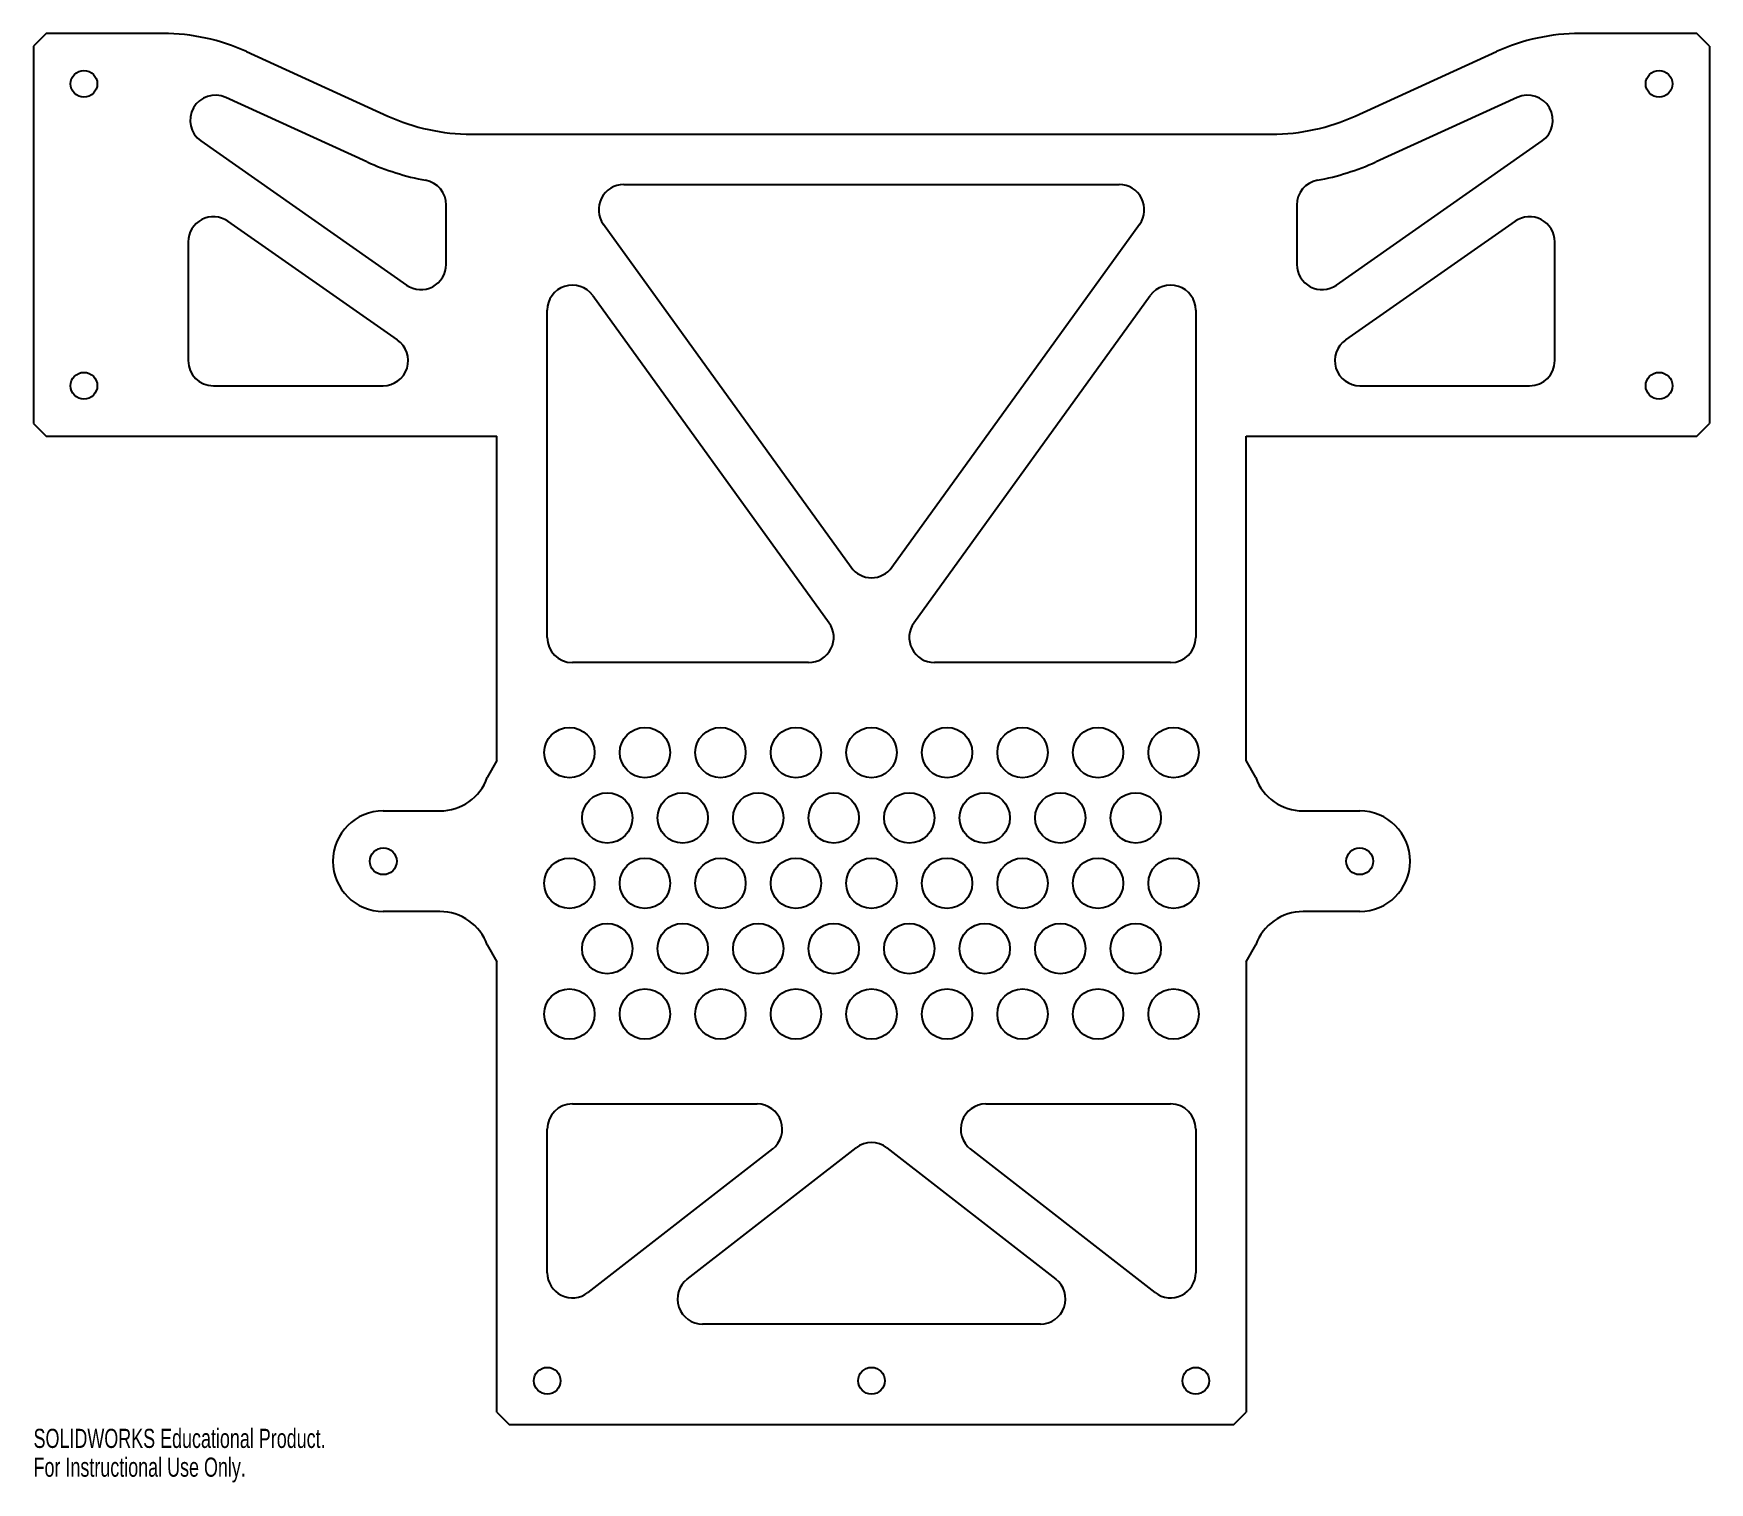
# Model space of a CAD drawing. Header units: inches. Extents: x -8.3 to 8.3, y -10.4 to 4.
import ezdxf

# ---------------------------------------------------------------- set-up
doc = ezdxf.new("R2010")
doc.units = ezdxf.units.IN
doc.header["$MEASUREMENT"] = 0
doc.styles.add('SLDTEXTSTYLE0', font='TXT', dxfattribs={"width": 0.7})

msp = doc.modelspace()

# ---------------------------------------------------------------- linework, layer by layer
at = {"color": 7, "linetype": 'Continuous', "lineweight": 25}
for p, q in [((-8.198, 4), (-8.323, 3.875)), ((-7.037, 4), (-8.198, 4)), ((8.198, 4), (7.037, 4)), ((8.323, 3.875), (8.198, 4)), ((-8.323, 3.875), (-8.323, 0.125)), ((8.323, 3.875), (8.323, 0.125)), ((-6.207, 3.82), (-4.804, 3.18)), ((4.804, 3.18), (6.207, 3.82)), ((-5.011, 2.725), (-6.414, 3.365)), ((6.414, 3.365), (5.011, 2.725)), ((-3.974, 3), (3.974, 3)), ((-6.662, 2.933), (-4.618, 1.501)), ((4.618, 1.501), (6.662, 2.933)), ((-2.46, 2.5), (2.46, 2.5)), ((-4.224, 1.706), (-4.224, 2.296)), ((4.224, 2.296), (4.224, 1.706)), ((-4.709, 0.955), (-6.393, 2.134)), ((-0.203, -1.304), (-2.662, 2.104)), ((2.662, 2.104), (0.203, -1.304)), ((6.393, 2.134), (4.709, 0.955)), ((-6.787, 1.93), (-6.787, 0.75)), ((6.787, 0.75), (6.787, 1.93)), ((-2.768, 1.396), (-0.422, -1.854)), ((0.422, -1.854), (2.768, 1.396)), ((-3.221, -2), (-3.221, 1.25)), ((3.221, 1.25), (3.221, -2)), ((-6.537, 0.5), (-4.852, 0.5)), ((4.852, 0.5), (6.537, 0.5)), ((-8.323, 0.125), (-8.198, 0)), ((-8.198, 0), (-3.721, 0)), ((-3.721, -3.224), (-3.721, 0)), ((3.721, 0), (8.198, 0)), ((3.721, -3.224), (3.721, 0)), ((8.198, 0), (8.323, 0.125)), ((-0.625, -2.25), (-2.971, -2.25)), ((2.971, -2.25), (0.625, -2.25)), ((-3.721, -3.224), (-3.816, -3.392)), ((3.816, -3.392), (3.721, -3.224)), ((-4.849, -3.724), (-4.287, -3.724)), ((4.287, -3.724), (4.849, -3.724)), ((-4.287, -4.724), (-4.849, -4.724)), ((4.849, -4.724), (4.287, -4.724)), ((-3.816, -5.056), (-3.721, -5.224)), ((3.721, -5.224), (3.816, -5.056)), ((-3.721, -9.698), (-3.721, -5.224)), ((3.721, -5.224), (3.721, -9.698)), ((-2.971, -6.636), (-1.136, -6.636)), ((1.136, -6.636), (2.971, -6.636)), ((-3.221, -8.312), (-3.221, -6.886)), ((3.221, -6.886), (3.221, -8.312)), ((-0.983, -7.083), (-2.818, -8.51)), ((-1.831, -8.376), (-0.153, -7.072)), ((0.153, -7.072), (1.831, -8.376)), ((2.818, -8.51), (0.983, -7.083)), ((1.677, -8.823), (-1.677, -8.823)), ((-3.721, -9.698), (-3.596, -9.823)), ((3.596, -9.823), (3.721, -9.698)), ((3.596, -9.823), (-3.596, -9.823))]:
    msp.add_line(p, q, dxfattribs=at)
for centre, radius in [((-7.823, 3.5), 0.133), ((7.823, 3.5), 0.133), ((-7.823, 0.5), 0.133), ((7.823, 0.5), 0.133), ((-3, -3.144), 0.25), ((-2.25, -3.144), 0.25), ((-1.5, -3.144), 0.25), ((-0.75, -3.144), 0.25), ((0, -3.144), 0.25), ((0.75, -3.144), 0.25), ((1.5, -3.144), 0.25), ((2.25, -3.144), 0.25), ((3, -3.144), 0.25), ((-2.625, -3.793), 0.25), ((-1.875, -3.793), 0.25), ((-1.125, -3.793), 0.25), ((-0.375, -3.793), 0.25), ((0.375, -3.793), 0.25), ((1.125, -3.793), 0.25), ((1.875, -3.793), 0.25), ((2.625, -3.793), 0.25), ((-4.849, -4.224), 0.133), ((4.849, -4.224), 0.133), ((-3, -4.443), 0.25), ((-2.25, -4.443), 0.25), ((-1.5, -4.443), 0.25), ((-0.75, -4.443), 0.25), ((0, -4.443), 0.25), ((0.75, -4.443), 0.25), ((1.5, -4.443), 0.25), ((2.25, -4.443), 0.25), ((3, -4.443), 0.25), ((-2.625, -5.092), 0.25), ((-1.875, -5.092), 0.25), ((-1.125, -5.092), 0.25), ((-0.375, -5.092), 0.25), ((0.375, -5.092), 0.25), ((1.125, -5.092), 0.25), ((1.875, -5.092), 0.25), ((2.625, -5.092), 0.25), ((-3, -5.742), 0.25), ((-2.25, -5.742), 0.25), ((-1.5, -5.742), 0.25), ((-0.75, -5.742), 0.25), ((0, -5.742), 0.25), ((0.75, -5.742), 0.25), ((1.5, -5.742), 0.25), ((2.25, -5.742), 0.25), ((3, -5.742), 0.25), ((-3.221, -9.386), 0.133), ((0, -9.386), 0.133), ((3.221, -9.386), 0.133)]:
    msp.add_circle(centre, radius, dxfattribs=at)
for centre, radius, start, end in [((-7.037, 2), 2, 65.4956, 90), ((7.037, 2), 2, 90, 114.5044), ((-6.518, 3.137), 0.25, 65.4956, 235), ((6.518, 3.137), 0.25, 305, 114.5044), ((-3.974, 5), 2, 245.4956, 270), ((3.974, 5), 2, 270, 294.5044), ((-3.974, 5), 2.5, 245.4956, 259.5243), ((3.974, 5), 2.5, 280.4757, 294.5044), ((-4.474, 2.296), 0.25, 0, 79.5243), ((-2.46, 2.25), 0.25, 90, 215.8235), ((2.46, 2.25), 0.25, 324.1765, 90), ((4.474, 2.296), 0.25, 100.4757, 180), ((-6.537, 1.93), 0.25, 55, 180), ((6.537, 1.93), 0.25, 0, 125), ((-4.474, 1.706), 0.25, 235, 0), ((4.474, 1.706), 0.25, 180, 305), ((-2.971, 1.25), 0.25, 35.8235, 180), ((2.971, 1.25), 0.25, 0, 144.1765), ((-4.852, 0.75), 0.25, 270, 55), ((4.852, 0.75), 0.25, 125, 270), ((-6.537, 0.75), 0.25, 180, 270), ((6.537, 0.75), 0.25, 270, 0), ((0, -1.157), 0.25, 215.8235, 324.1765), ((-0.625, -2), 0.25, 270, 35.8235), ((0.625, -2), 0.25, 144.1765, 270), ((-2.971, -2), 0.25, 180, 270), ((2.971, -2), 0.25, 270, 0), ((-4.287, -3.224), 0.5, 270, 340.3902), ((4.287, -3.224), 0.5, 199.6098, 270), ((-4.849, -4.224), 0.5, 90, 270), ((4.849, -4.224), 0.5, 270, 90), ((-4.287, -5.224), 0.5, 19.6098, 90), ((4.287, -5.224), 0.5, 90, 160.3902), ((-2.971, -6.886), 0.25, 90, 180), ((-1.136, -6.886), 0.25, 307.8633, 90), ((1.136, -6.886), 0.25, 90, 232.1367), ((2.971, -6.886), 0.25, 360, 90), ((0, -7.269), 0.25, 52.1367, 127.8633), ((-2.971, -8.312), 0.25, 180, 307.8633), ((2.971, -8.312), 0.25, 232.1367, 360), ((-1.677, -8.573), 0.25, 127.8633, 270), ((1.677, -8.573), 0.25, 270, 52.1367)]:
    msp.add_arc(centre, radius, start, end, dxfattribs=at)

# ---------------------------------------------------------------- texts
at = {"color": 7, "linetype": 'Continuous', "char_height": 0.1903, "attachment_point": 1, "style": 'SLDTEXTSTYLE0'}
for s, insert in [('SOLIDWORKS Educational Product.', (-8.323, -9.863)), ('For Instructional Use Only.', (-8.323, -10.149))]:
    msp.add_mtext(s, dxfattribs=dict(at, insert=insert))

doc.saveas('drawing.dxf')
